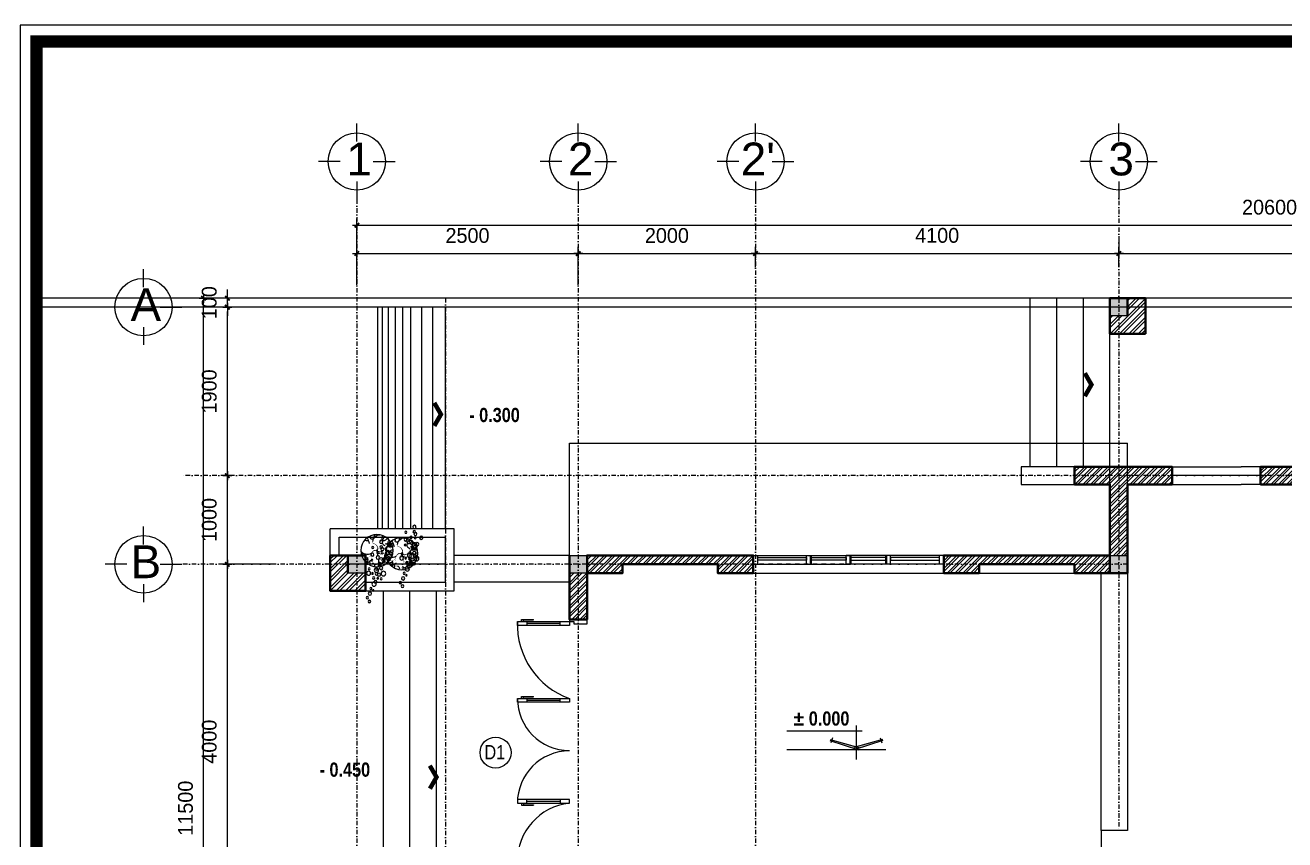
# Model space of a CAD drawing. Header units: millimetres. Extents: x 615730 to 2792744, y 139412 to 597571.
# Drawn here: x 1288373 to 1302587, y 266168 to 275353 of the extents above; entities that cross this region are included whole.
import ezdxf
from ezdxf.enums import TextEntityAlignment as Align

# ---------------------------------------------------------------- set-up
doc = ezdxf.new("R2010")
doc.units = ezdxf.units.MM
doc.header["$MEASUREMENT"] = 0
doc.header["$PDMODE"] = 34
doc.linetypes.add('DASHDOT', pattern=[1, 0.5, -0.25, 0, -0.25])
doc.layers.get('0').update_dxf_attribs({"lineweight": 5})
for name, color, linetype, lineweight in [('0.1(9)', 9, 'Continuous', 13), ('AN_0.20', 2, 'Continuous', 20), ('CAT', 11, 'Continuous', 40), ('HATCH', 42, 'Continuous', 5), ('NET-THAY', 4, 'Continuous', 20), ('NETNGOAITUONG', 1, 'Continuous', 40), ('NTHAY1', 61, 'Continuous', 25), ('thay', 7, 'Continuous', 15), ('TIM TRUC', 149, 'DASHDOT', 9), ('VATDUNG', 33, 'Continuous', 13), ('VLIEU', 250, 'Continuous', 9)]:
    doc.layers.add(name, color=color, linetype=linetype, lineweight=lineweight)
for name, color, linetype in [('AN_TEXT', 254, 'Continuous'), ('CUA', 132, 'Continuous'), ('DIENHOA', 3, 'Continuous'), ('H', 252, 'Continuous'), ('NET MANH', 252, 'Continuous'), ('netthay', 3, 'Continuous'), ('TEXT', 2, 'Continuous'), ('VL', 155, 'Continuous')]:
    doc.layers.add(name, color=color, linetype=linetype)
doc.styles.add('H280', font='', dxfattribs={"height": 200})
doc.styles.add('KT OZON', font='', dxfattribs={"height": 200})
doc.styles.add('romans', font='romans.shx', dxfattribs={"height": 240})
doc.styles.get("Standard").update_dxf_attribs({"font": ''})
doc.styles.add('VNI-AVO', font='vni-roms.shx')
doc.styles.get('H280').set_extended_font_data('VNI-Avo')
doc.styles.get('KT OZON').set_extended_font_data('VNI-Helve')
doc.styles.get('Standard').set_extended_font_data('VNI-Avo')
doc.dimstyles.new('1-50b', dxfattribs={"dimtxt": 167, "dimasz": 50, "dimexe": 75, "dimexo": 150, "dimgap": 120, "dimtad": 1, "dimdec": 0, "dimzin": 12, "dimtxsty": 'VNI-AVO', "dimblk": ']', "dimcen": 0, "dimdle": 50, "dimclrd": 252, "dimclre": 252, "dimclrt": 2, "dimadec": 0, "dimazin": 0, "dimtfac": 1, "dimtdec": 0, "dimtix": 1, "dimtmove": 2, "dimatfit": 0, "dimldrblk": 'OPEN90', "dimfxl": 1, "dimlwd": -1, "dimlwe": -1, "dimarcsym": 0})
pattern_1 = [(45, (628138.94, -28937.12), (-44.194174, 44.194174), []), (45, (628138.94, -28905.87), (-44.194174, 44.194174), [])]
pattern_2 = [(45, (716237.146, 17005.424), (-53.033009, 53.033009), []), (45, (716237.146, 17042.924), (-53.033009, 53.033009), [])]

# ---------------------------------------------------------------- blocks, each defined once
blk = doc.blocks.new('cay6')
at = {"color": 3}
for points in [[(-301, 851, 0, 0, -0.047364), (-273, 733, 0, 0, -0.075072), (-274, 656, 0, 0, -0.003543), (-289, 561, 0, 0, -0.010099), (-296, 528, 0, 2.51, -0.013906), (-312, 463, 2.51, 6, 0.01), (-335, 372, 6, 7.96, 0.046202), (-340, 331, 7.96, 12, 0.022337), (-340, 244, 12, 12, 0)], [(-59, 901, 0, 1.39, 0), (-40, 858, 1.39, 2.61, 0), (-22, 821, 2.61, 3.67, 0), (-5, 788, 3.67, 4.61, 0), (10, 760, 4.61, 5.43, 0), (23, 736, 5.43, 6.17, 0), (36, 714, 6.17, 6.84, 0), (47, 695, 6.84, 7.45, 0), (57, 677, 7.45, 8.04, 0), (67, 659, 8.04, 8.59, 0), (75, 642, 8.59, 9.13, 0), (82, 625, 9.13, 9.65, 0), (88, 609, 9.65, 10.2, 0), (94, 593, 10.2, 10.7, 0), (99, 576, 10.7, 11.2, 0), (103, 560, 11.2, 11.7, 0), (107, 543, 11.7, 12.2, 0), (110, 526, 12.2, 12.7, 0), (112, 509, 12.7, 13.2, 0), (114, 492, 13.2, 13.6, 0), (115, 477, 13.6, 14.1, 0), (117, 462, 14.1, 14.4, 0), (118, 449, 14.4, 14.8, 0), (118, 439, 14.8, 15, 0), (119, 430, 15, 15, 0)], [(565, 699, 0, 3.73, 0), (470, 663, 3.73, 6.94, 0), (390, 627, 6.94, 9.69, 0), (323, 593, 9.69, 12, 0), (268, 560, 12, 14, 0), (223, 529, 14, 15.8, 0), (187, 499, 15.8, 17.2, 0), (157, 472, 17.2, 18.5, 0), (133, 447, 18.5, 19.6, 0), (113, 424, 19.6, 20.6, 0), (96, 403, 20.6, 21.4, 0), (83, 384, 21.4, 22.2, 0), (71, 366, 22.2, 23, 0), (61, 348, 23, 23.7, 0), (53, 330, 23.7, 24.5, 0), (45, 310, 24.5, 25.3, 0), (38, 290, 25.3, 26.1, 0), (31, 267, 26.1, 27.1, 0), (24, 242, 27.1, 28.2, 0), (18, 214, 28.2, 29.4, 0), (12, 181, 29.4, 30.7, 0), (7, 144, 30.7, 32.3, 0), (3, 102, 32.3, 34, 0), (1, 54, 34, 36, 0), (0, 0, 36, 36, 0)], [(-851, 324, 0, 4.75, -0.117411), (-677, 401, 4.75, 9, -0.113734), (-529, 394, 9, 15.4, -0.04857), (-403, 346, 15.4, 18, -0.124462), (-362, 311, 18, 23.4, -0.142517), (-338, 239, 23.4, 30, 0.11679), (-312, 150, 30, 37.5, 0.058327), (-257, 73, 37.5, 45, 0.057981), (-185, 11, 45, 51.3, 0.142519), (-108, -14, 51.3, 60, 0.100124), (4, 5, 60, 60, 0)], [(-136, -882, 0, 4.75, -0.101447), (-231, -747, 4.75, 9, -0.113734), (-257, -602, 9, 15.4, -0.04857), (-238, -468, 15.4, 18, -0.124462), (-213, -421, 18, 23.4, -0.142517), (-148, -381, 23.4, 30, 0.11679), (-66, -336, 30, 37.5, 0.058327), (-4, -265, 37.5, 45, 0.057981), (41, -181, 45, 51.3, 0.142519), (48, -100, 51.3, 60, 0.100124), (4, 5, 60, 60, 0)], [(723, 533, 0, 4.75, -0.101447), (695, 371, 4.75, 9, -0.113734), (611, 249, 9, 15.4, -0.04857), (503, 168, 15.4, 18, -0.124462), (452, 152, 18, 23.4, -0.142517), (378, 170, 23.4, 30, 0.11679), (289, 195, 30, 37.5, 0.058327), (194, 189, 37.5, 45, 0.057981), (103, 161, 45, 51.3, 0.142519), (41, 109, 51.3, 60, 0.100124), (-2, 3, 60, 60, 0)], [(903, -6, 0, 4.75, -0.101447), (783, -119, 4.75, 9, -0.113734), (643, -166, 9, 15.4, -0.04857), (507, -166, 15.4, 18, -0.124462), (457, -148, 18, 23.4, -0.142517), (408, -90, 23.4, 30, 0.11679), (352, -16, 30, 37.5, 0.058327), (273, 36, 37.5, 45, 0.057981), (183, 68, 45, 51.3, 0.142519), (102, 63, 51.3, 60, 0.100124), (4, 5, 60, 60, 0)], [(889, -188, 0, 0, -0.051925), (762, -147, 0, 0, -0.075072), (697, -106, 0, 0, -0.003543), (625, -42, 0, 0, -0.010099), (601, -19, 0, 2.51, -0.013906), (554, 29, 2.51, 6, 0.01), (489, 96, 6, 7.96, 0.046202), (457, 123, 7.96, 12, 0.022337), (384, 169, 12, 12, 0)], [(-752, -481, 0, 0, -0.047364), (-644, -427, 0, 0, -0.075072), (-569, -410, 0, 0, -0.003543), (-473, -405, 0, 0, -0.010099), (-439, -404, 0, 2.51, -0.013906), (-372, -405, 2.51, 6, 0.01), (-278, -407, 6, 7.96, 0.046202), (-237, -403, 7.96, 12, 0.022337), (-152, -384, 12, 12, 0)], [(602, -682, 0, 0, -0.051925), (525, -574, 0, 0, -0.075072), (498, -502, 0, 0, -0.003543), (479, -408, 0, 0, -0.010099), (473, -375, 0, 2.51, -0.013906), (464, -308, 2.51, 6, 0.01), (453, -215, 6, 7.96, 0.046202), (444, -175, 7.96, 12, 0.022337), (412, -94, 12, 12, 0)]]:
    blk.add_lwpolyline(points, format="xyseb", dxfattribs=at)
for radius in [910, 31.2]:
    blk.add_circle((0, 0), radius, dxfattribs=at)
for centre, radius, start, end in [((-581, 705), 178, 325.9377, 27.67341), ((-292, 844), 160, 275.95756, 15.34599), ((-72, 1038), 322, 287.81554, 329.95009), ((213, 862), 135, 165.19548, 220.88456), ((360, 806), 125, 147.14461, 246.17038), ((448, 679), 140, 117.772, 215.04718), ((-541, -234), 457, 61.82792, 143.86289), ((-1003, 517), 363, 287.43552, 341.15458), ((-560, 650), 161, 206.97471, 283.83658), ((-699, 515), 180, 317.92006, 61.30615), ((577, 2099), 1803, 230.65193, 240.99299), ((438, 703), 240, 220.54801, 303.45319), ((591, 588), 158, 146.30768, 234.23397), ((660, 313), 219, 124.85782, 221.24401), ((493, 725), 81.6, 236.54115, 344.15237), ((668, -73), 187, 136.93388, 223.87016), ((697, 688), 294, 226.92091, 288.64484), ((720, -144), 219, 88.00647, 184.39266), ((452, 611), 144, 304.85782, 28.41799), ((654, 376), 152, 42.30629, 123.45319), ((1470, -1593), 1803, 108.62854, 118.96959), ((538, 601), 103, 310.42465, 10.97116), ((953, 35), 291, 110.3981, 183.24598), ((830, 118), 158, 109.45634, 197.38262), ((796, 343), 164, 241.09804, 295.90732), ((733, 219), 144, 268.00647, 351.56665), ((902, 128), 178, 204.11093, 265.65001), ((833, 286), 81.6, 199.6898, 307.30102), ((752, 336), 72.8, 289.45634, 19.8214), ((-549, -721), 178, 68.93442, 138.39314), ((-2164, 100), 1803, 332.99072, 343.79308), ((-291, -733), 88.3, 66.21783, 184.76698), ((187, -471), 425, 184.5943, 267.02359), ((429, -726), 144, 128.29388, 234.04489), ((495, -457), 187, 100.08254, 187.01881), ((964, -400), 659, 187.01881, 217.14056), ((353, -781), 233, 18.51949, 96.97856), ((225, -2155), 1803, 71.77719, 82.11825), ((1008, 255), 659, 223.87016, 253.99191), ((788, -543), 291, 73.54675, 146.39463), ((748, -416), 233, 55.37084, 133.8299), ((803, -437), 178, 167.25958, 228.79867), ((776, -326), 144, 165.14523, 270.89624), ((847, -202), 164, 204.24669, 259.05597), ((-602, -759), 224, 347.05633, 4.76698), ((-71, -822), 66.7, 129.08344, 263.45776)]:
    blk.add_arc(centre, radius, start, end, dxfattribs=at)
blk = doc.blocks.new('CAY')
at = {"layer": 'DIENHOA', "lineweight": -2}
for centre, radius in [((-125, -15), 22.6), ((0, 0), 52.8), ((479, -19), 37.7), ((-687, -140), 30.2), ((-619, -207), 26.4), ((-513, -173), 37.7), ((-426, -121), 15.1), ((-396, -181), 22.6), ((-283, -140), 49.1), ((-223, -124), 30.2), ((-151, -185), 26.4), ((-136, -94), 18.9), ((-79, -324), 45.3), ((-49, -90), 34), ((-60, -238), 18.9), ((-42, -147), 30.2), ((34, -173), 49.1), ((57, -173), 22.6), ((106, -83), 37.7), ((189, -143), 34), ((272, -128), 60.3), ((260, -64), 11.3), ((321, -215), 41.5), ((317, -68), 33.9), ((426, -245), 26.4), ((445, -151), 22.6), ((528, -170), 33.9), ((566, -207), 30.2), ((676, -234), 37.7), ((19, -339), 22.6), ((226, -328), 18.9), ((347, -351), 34), ((506, -388), 22.6)]:
    blk.add_circle(centre, radius, dxfattribs=at)
blk = doc.blocks.new('CAO DO')
h = blk.add_hatch(color=256)
h.paths.add_polyline_path([(-240238, 272731), (-240242, 272718), (-239988, 272635), (-239988, 272661)])
h.paths.add_polyline_path([(-239733, 272718), (-239737, 272731), (-239988, 272661), (-239988, 272635)])
for p, q in [((-239988, 272531), (-239988, 272878)), ((-240232, 272753), (-240247, 272701)), ((-240046, 272819), (-239278, 272819)), ((-239743, 272753), (-239728, 272701)), ((-240288, 272631), (-239278, 272631)), ((-240258, 272723), (-239966, 272628)), ((-240255, 272736), (-239962, 272654)), ((-239720, 272736), (-240013, 272654)), ((-239717, 272723), (-240009, 272628)), ((-239988, 272604), (-239988, 272668))]:
    blk.add_line(p, q)
blk = doc.blocks.new('TRUC 1')
at = {"ltscale": 50}
blk.add_circle((0, -9525), 8572, dxfattribs=at)
at = {"layer": '0.1(9)', "ltscale": 50}
for p, q in [((0, -3572), (0, 1782)), ((-4942, -9525), (-11427, -9525)), ((4942, -9525), (11427, -9525)), ((0, -15478), (0, -20832))]:
    blk.add_line(p, q, dxfattribs=at)
at = {"layer": 'TEXT', "ltscale": 50, "style": 'H280'}
blk.add_attdef('1', text='', height=10478, dxfattribs=at).set_placement((-214, -4892), align=Align.CENTER)
blk = doc.blocks.new(']')
for p, q in [((1, 0), (-1, 0)), ((0, 1), (0, -1))]:
    blk.add_line(p, q)
at = {"color": 9, "const_width": 0.4}
blk.add_lwpolyline([(-0.51, -0.51), (0.51, 0.51)], dxfattribs=at)
blk = doc.blocks.new('*D2593')
at = {"layer": 'DEFPOINTS', "color": 0, "ltscale": 10, "transparency": 16777216}
for p in [(1290654, 269274), (1291335, 269274), (1291443, 265274, -3)]:
    blk.add_point(p, dxfattribs=at)
at = {"layer": 'VL', "color": 252, "ltscale": 10, "transparency": 16777216}
for p, q in [((1291185, 269274), (1290579, 269274)), ((1290654, 265324), (1290654, 269224)), ((1291293, 265274), (1290579, 265274))]:
    blk.add_line(p, q, dxfattribs=at)
at = {"layer": 'VL', "color": 252, "ltscale": 10, "transparency": 16777216, "xscale": 50, "yscale": 50, "zscale": 50}
for p, rotation in [((1290654, 269274), 90), ((1290654, 265274), 270)]:
    blk.add_blockref(']', p, dxfattribs=dict(at, rotation=rotation))
at = {"layer": 'VL', "color": 2, "ltscale": 10, "transparency": 16777216, "insert": (1290450, 267274), "char_height": 167, "attachment_point": 5, "rotation": 90, "style": 'VNI-AVO'}
blk.add_mtext('4000', dxfattribs=at)
blk = doc.blocks.new('_Open90')
at = {"color": 0, "linetype": 'ByBlock', "lineweight": -2}
for p, q in [((0, 0), (-1, 0)), ((-0.5, 0.5), (0, 0)), ((0, 0), (-0.5, -0.5))]:
    blk.add_line(p, q, dxfattribs=at)
blk = doc.blocks.new('*D2594')
at = {"layer": 'DEFPOINTS', "color": 0, "ltscale": 10, "transparency": 16777216}
for p in [(1290654, 270274), (1290835, 270274, 0), (1291335, 269274)]:
    blk.add_point(p, dxfattribs=at)
at = {"layer": 'VL', "color": 252, "ltscale": 10, "transparency": 16777216}
for p, q in [((1290685, 270274), (1290579, 270274)), ((1290654, 269324), (1290654, 270224)), ((1291185, 269274), (1290579, 269274))]:
    blk.add_line(p, q, dxfattribs=at)
at = {"layer": 'VL', "color": 252, "ltscale": 10, "transparency": 16777216, "xscale": 50, "yscale": 50, "zscale": 50}
for p, rotation in [((1290654, 270274), 90), ((1290654, 269274), 270)]:
    blk.add_blockref(']', p, dxfattribs=dict(at, rotation=rotation))
at = {"layer": 'VL', "color": 2, "ltscale": 10, "transparency": 16777216, "insert": (1290450, 269774), "char_height": 167, "attachment_point": 5, "rotation": 90, "style": 'VNI-AVO'}
blk.add_mtext('1000', dxfattribs=at)
blk = doc.blocks.new('*D2595')
at = {"layer": 'DEFPOINTS', "color": 0, "ltscale": 10, "transparency": 16777216}
for p in [(1290654, 272174), (1290835, 272174), (1290835, 270274, 0)]:
    blk.add_point(p, dxfattribs=at)
at = {"layer": 'VL', "color": 252, "ltscale": 10, "transparency": 16777216}
for p, q in [((1290685, 272174), (1290579, 272174)), ((1290654, 270324), (1290654, 272124)), ((1290685, 270274), (1290579, 270274))]:
    blk.add_line(p, q, dxfattribs=at)
at = {"layer": 'VL', "color": 252, "ltscale": 10, "transparency": 16777216, "xscale": 50, "yscale": 50, "zscale": 50}
for p, rotation in [((1290654, 272174), 90), ((1290654, 270274), 270)]:
    blk.add_blockref(']', p, dxfattribs=dict(at, rotation=rotation))
at = {"layer": 'VL', "color": 2, "ltscale": 10, "transparency": 16777216, "insert": (1290450, 271224), "char_height": 167, "attachment_point": 5, "rotation": 90, "style": 'VNI-AVO'}
blk.add_mtext('1900', dxfattribs=at)
blk = doc.blocks.new('*D2596')
at = {"layer": 'DEFPOINTS', "color": 0, "ltscale": 10, "transparency": 16777216}
for p in [(1290654, 272274), (1290835, 272274), (1290835, 272174)]:
    blk.add_point(p, dxfattribs=at)
at = {"layer": 'VL', "color": 252, "ltscale": 10, "transparency": 16777216}
for p, q in [((1290654, 272324), (1290654, 272374)), ((1290685, 272274), (1290579, 272274)), ((1290654, 272174), (1290654, 272274)), ((1290685, 272174), (1290579, 272174)), ((1290654, 272124), (1290654, 272074))]:
    blk.add_line(p, q, dxfattribs=at)
at = {"layer": 'VL', "color": 252, "ltscale": 10, "transparency": 16777216, "xscale": 50, "yscale": 50, "zscale": 50}
for p, rotation in [((1290654, 272274), 270), ((1290654, 272174), 90)]:
    blk.add_blockref(']', p, dxfattribs=dict(at, rotation=rotation))
at = {"layer": 'VL', "color": 2, "ltscale": 10, "transparency": 16777216, "insert": (1290450, 272224), "char_height": 167, "attachment_point": 5, "rotation": 90, "style": 'VNI-AVO'}
blk.add_mtext('100', dxfattribs=at)
blk = doc.blocks.new('*D2597')
at = {"layer": 'DEFPOINTS', "color": 0, "ltscale": 10, "transparency": 16777216}
for p in [(1290385, 272274), (1290835, 272274), (1290835, 260774)]:
    blk.add_point(p, dxfattribs=at)
at = {"layer": 'VL', "color": 252, "ltscale": 10, "transparency": 16777216}
for p, q in [((1290685, 272274), (1290310, 272274)), ((1290385, 260824), (1290385, 272224)), ((1290685, 260774), (1290310, 260774))]:
    blk.add_line(p, q, dxfattribs=at)
at = {"layer": 'VL', "color": 252, "ltscale": 10, "transparency": 16777216, "xscale": 50, "yscale": 50, "zscale": 50}
for p, rotation in [((1290385, 272274), 90), ((1290385, 260774), 270)]:
    blk.add_blockref(']', p, dxfattribs=dict(at, rotation=rotation))
at = {"layer": 'VL', "color": 2, "ltscale": 10, "transparency": 16777216, "insert": (1290182, 266524), "char_height": 167, "attachment_point": 5, "rotation": 90, "style": 'VNI-AVO'}
blk.add_mtext('11500', dxfattribs=at)
blk = doc.blocks.new('*D2598')
at = {"layer": 'DEFPOINTS', "color": 0, "ltscale": 10, "transparency": 16777216}
for p in [(1294614, 272778), (1292115, 272274, -1), (1294614, 272274)]:
    blk.add_point(p, dxfattribs=at)
at = {"layer": 'VL', "color": 252, "ltscale": 10, "transparency": 16777216}
for p, q in [((1292115, 272424), (1292115, 272853)), ((1292165, 272778), (1294564, 272778)), ((1294614, 272424), (1294614, 272853))]:
    blk.add_line(p, q, dxfattribs=at)
at = {"layer": 'VL', "color": 252, "ltscale": 10, "transparency": 16777216, "xscale": 50, "yscale": 50, "zscale": 50, "rotation": 180}
blk.add_blockref(']', (1292115, 272778), dxfattribs=at)
at = {"layer": 'VL', "color": 252, "ltscale": 10, "transparency": 16777216, "xscale": 50, "yscale": 50, "zscale": 50}
blk.add_blockref(']', (1294614, 272778), dxfattribs=at)
at = {"layer": 'VL', "color": 2, "ltscale": 10, "transparency": 16777216, "insert": (1293364, 272981), "char_height": 167, "attachment_point": 5, "style": 'VNI-AVO'}
blk.add_mtext('2500', dxfattribs=at)
blk = doc.blocks.new('*D2599')
at = {"layer": 'DEFPOINTS', "color": 0, "ltscale": 10, "transparency": 16777216}
for p in [(1296614, 272778), (1296614, 272778), (1294614, 272274)]:
    blk.add_point(p, dxfattribs=at)
at = {"layer": 'VL', "color": 252, "ltscale": 10, "transparency": 16777216}
for p, q in [((1294614, 272424), (1294614, 272853)), ((1294664, 272778), (1296564, 272778)), ((1296614, 272628), (1296614, 272703))]:
    blk.add_line(p, q, dxfattribs=at)
at = {"layer": 'VL', "color": 252, "ltscale": 10, "transparency": 16777216, "xscale": 50, "yscale": 50, "zscale": 50, "rotation": 180}
blk.add_blockref(']', (1294614, 272778), dxfattribs=at)
at = {"layer": 'VL', "color": 252, "ltscale": 10, "transparency": 16777216, "xscale": 50, "yscale": 50, "zscale": 50}
blk.add_blockref(']', (1296614, 272778), dxfattribs=at)
at = {"layer": 'VL', "color": 2, "ltscale": 10, "transparency": 16777216, "insert": (1295614, 272981), "char_height": 167, "attachment_point": 5, "style": 'VNI-AVO'}
blk.add_mtext('2000', dxfattribs=at)
blk = doc.blocks.new('*D2600')
at = {"layer": 'DEFPOINTS', "color": 0, "ltscale": 10, "transparency": 16777216}
for p in [(1300714, 272778), (1305914, 272778), (1305914, 272628)]:
    blk.add_point(p, dxfattribs=at)
at = {"layer": 'VL', "color": 252, "ltscale": 10, "transparency": 16777216}
for p, q in [((1300714, 272928), (1300714, 272853)), ((1300764, 272778), (1305864, 272778)), ((1305914, 272778), (1305914, 272853))]:
    blk.add_line(p, q, dxfattribs=at)
at = {"layer": 'VL', "color": 252, "ltscale": 10, "transparency": 16777216, "xscale": 50, "yscale": 50, "zscale": 50, "rotation": 180}
blk.add_blockref(']', (1300714, 272778), dxfattribs=at)
at = {"layer": 'VL', "color": 252, "ltscale": 10, "transparency": 16777216, "xscale": 50, "yscale": 50, "zscale": 50}
blk.add_blockref(']', (1305914, 272778), dxfattribs=at)
at = {"layer": 'VL', "color": 2, "ltscale": 10, "transparency": 16777216, "insert": (1303314, 272981), "char_height": 167, "attachment_point": 5, "style": 'VNI-AVO'}
blk.add_mtext('5200', dxfattribs=at)
blk = doc.blocks.new('*D2603')
at = {"layer": 'DEFPOINTS', "color": 0, "ltscale": 10, "transparency": 16777216}
for p in [(1300715, 272779), (1296614, 272473), (1300715, 272473)]:
    blk.add_point(p, dxfattribs=at)
at = {"layer": 'VL', "color": 252, "ltscale": 10, "transparency": 16777216}
for p, q in [((1296614, 272623), (1296614, 272854)), ((1296664, 272779), (1300665, 272779)), ((1300715, 272623), (1300715, 272854))]:
    blk.add_line(p, q, dxfattribs=at)
at = {"layer": 'VL', "color": 252, "ltscale": 10, "transparency": 16777216, "xscale": 50, "yscale": 50, "zscale": 50, "rotation": 180}
blk.add_blockref(']', (1296614, 272779), dxfattribs=at)
at = {"layer": 'VL', "color": 252, "ltscale": 10, "transparency": 16777216, "xscale": 50, "yscale": 50, "zscale": 50}
blk.add_blockref(']', (1300715, 272779), dxfattribs=at)
at = {"layer": 'VL', "color": 2, "ltscale": 10, "transparency": 16777216, "insert": (1298664, 272982), "char_height": 167, "attachment_point": 5, "style": 'VNI-AVO'}
blk.add_mtext('4100', dxfattribs=at)
blk = doc.blocks.new('*D2604')
at = {"layer": 'DEFPOINTS', "color": 0, "ltscale": 10, "transparency": 16777216}
for p in [(1312715, 273097), (1292115, 272274), (1312715, 272274)]:
    blk.add_point(p, dxfattribs=at)
at = {"layer": 'VL', "color": 252, "ltscale": 10, "transparency": 16777216}
for p, q in [((1292115, 272424), (1292115, 273172)), ((1292165, 273097), (1312665, 273097)), ((1312715, 272424), (1312715, 273172))]:
    blk.add_line(p, q, dxfattribs=at)
at = {"layer": 'VL', "color": 252, "ltscale": 10, "transparency": 16777216, "xscale": 50, "yscale": 50, "zscale": 50, "rotation": 180}
blk.add_blockref(']', (1292115, 273097), dxfattribs=at)
at = {"layer": 'VL', "color": 252, "ltscale": 10, "transparency": 16777216, "xscale": 50, "yscale": 50, "zscale": 50}
blk.add_blockref(']', (1312715, 273097), dxfattribs=at)
at = {"layer": 'VL', "color": 2, "ltscale": 10, "transparency": 16777216, "insert": (1302415, 273300), "char_height": 167, "attachment_point": 5, "style": 'VNI-AVO'}
blk.add_mtext('20600', dxfattribs=at)

msp = doc.modelspace()

# ---------------------------------------------------------------- hatches: boundary and pattern name
at = {"layer": 'VLIEU', "ltscale": 10}
h = msp.add_hatch(dxfattribs=at)
h.set_pattern_fill('STEEL', color=256, scale=600, style=0)
h.set_pattern_definition(pattern_2)
h.paths.add_polyline_path([(1300613.5, 272074.5), (1300613.5, 271874.5), (1301013.5, 271874.5), (1301013.5, 272274.5), (1300813.5, 272274.5), (1300813.5, 272074.5)])
h = msp.add_hatch(dxfattribs=at)
h.set_pattern_fill('STEEL', color=256, scale=500, style=0)
h.set_pattern_definition(pattern_1)
h.paths.add_polyline_path([(1300613.5, 270374.2), (1300213.5, 270374.2), (1300213.5, 270174.2), (1300613.5, 270174.2)])
h.paths.add_polyline_path([(1300813.5, 270174.2), (1300813.5, 270374.2), (1300613.5, 270374.2), (1300613.5, 270174.2), (1300613.5, 269374.5), (1300813.5, 269374.5)])
h.paths.add_polyline_path([(1301314.2, 270374.2), (1300813.5, 270374.2), (1300813.5, 270174.2), (1301314.2, 270174.2)])
h.paths.add_polyline_path([(1303433.9, 270374.2), (1302313.8, 270374.2), (1302313.8, 270174.2), (1303433.9, 270174.2), (1303433.9, 270279.9)])
h.paths.add_polyline_path([(1300613.5, 269174.4), (1300813.5, 269174.5), (1300613.5, 269174.5), (1300613.5, 269174.4), (1300613.5, 269174.4), (1300613.5, 269174.4)])
h = msp.add_hatch(dxfattribs=at)
h.set_pattern_fill('STEEL', color=256, scale=600, style=0)
h.set_pattern_definition(pattern_2)
h.paths.add_polyline_path([(1292214.5, 269174.5), (1292014.5, 269174.5), (1292014.5, 269274.5), (1291814.5, 269274.5), (1291814.5, 268974.5), (1292214.5, 268974.5)])
h.paths.add_polyline_path([(1292014.5, 269374.5), (1291814.5, 269374.5), (1291814.5, 269274.5), (1292014.5, 269274.5)])
h = msp.add_hatch(dxfattribs=at)
h.set_pattern_fill('STEEL', color=256, scale=500, style=0)
h.set_pattern_definition(pattern_1)
h.paths.add_polyline_path([(1294714, 269174.5), (1294514.1, 269174.5), (1294514.1, 268653), (1294713.8, 268653)])
h.paths.add_polyline_path([(1295113.8, 269274.5), (1296188.6, 269274.5), (1296188.6, 269174.5), (1296588.8, 269174.5), (1296588.8, 269374.5), (1294714.1, 269374.5), (1294714.1, 269174.5), (1295113.8, 269174.5)])
h = msp.add_hatch(dxfattribs=at)
h.set_pattern_fill('STEEL', color=256, scale=500, style=0)
h.set_pattern_definition(pattern_1)
h.paths.add_polyline_path([(1300613.5, 269374.4), (1298738.8, 269374.4), (1298738.8, 269274.4), (1298738.8, 269274.4), (1298738.8, 269274.4), (1298738.8, 269274.4), (1298738.8, 269274.4), (1298738.8, 269174.4), (1299138.5, 269174.4), (1299138.5, 269274.4), (1300213.3, 269274.4), (1300213.3, 269174.4), (1300613.5, 269174.4), (1300613.5, 269174.5), (1300613.5, 269174.5)])

# ---------------------------------------------------------------- linework, layer by layer
at = {"layer": 'AN_0.20', "color": 3}
msp.add_circle((1293680.4, 267150.6, 63.4), 175, dxfattribs=at)
at = {"layer": 'CAT'}
for p, q in [((1296588.8, 269274.4), (1296588.8, 269374.4)), ((1296588.8, 269274.4), (1296588.8, 269374.4)), ((1296588.8, 269274.4), (1296588.8, 269374.4)), ((1297238.8, 269274.4), (1297238.8, 269374.4)), ((1297238.8, 269274.4), (1297238.8, 269374.4)), ((1297238.8, 269274.4), (1297238.8, 269374.4)), ((1297687.4, 269274.4), (1297687.4, 269374.4)), ((1298088.8, 269274.4), (1298088.8, 269374.4)), ((1298088.8, 269274.4), (1298088.8, 269374.4)), ((1298088.8, 269274.4), (1298088.8, 269374.4)), ((1298738.8, 269274.4), (1298738.8, 269374.4)), ((1298738.8, 269274.4), (1298738.8, 269374.4)), ((1298738.8, 269274.4), (1298738.8, 269374.4)), ((1300613.5, 269274.5), (1300613.5, 269174.5)), ((1300613.5, 269274.4), (1300613.5, 269174.4))]:
    msp.add_line(p, q, dxfattribs=at)
at = {"layer": 'CUA'}
for p, q in [((1294408.1, 268606.9, 63.4), (1294032.7, 268606.9, 63.4)), ((1294408.1, 267740.1, 63.4), (1294032.7, 267740.1, 63.4)), ((1294408.1, 266601, 63.4), (1294032.7, 266601, 63.4))]:
    msp.add_line(p, q, dxfattribs=at)
at = {"layer": 'CUA', "elevation": 63.4}
for points in [[(1294032.7, 268628), (1294032.7, 268585.8), (1293927, 268585.8), (1293927, 268628), (1294032.7, 268628)], [(1293973.1, 268628), (1293973.1, 268650.9), (1294110.2, 268650.9)], [(1293995.9, 268628), (1293995.9, 268646.3), (1294110.2, 268646.3), (1294110.2, 268650.9)], [(1294408.1, 268585.8), (1294004.5, 268585.8)], [(1294018.8, 268628), (1294422.4, 268628)], [(1294408.1, 268585.8), (1294408.1, 268628), (1294513.8, 268628), (1294513.8, 268585.8), (1294408.1, 268585.8)], [(1294032.7, 267761.2), (1294032.7, 267719), (1293927, 267719), (1293927, 267761.2), (1294032.7, 267761.2)], [(1293973.1, 267761.2), (1293973.1, 267784.1), (1294110.2, 267784.1)], [(1293995.9, 267761.2), (1293995.9, 267779.5), (1294110.2, 267779.5), (1294110.2, 267784.1)], [(1294408.1, 267719), (1294004.5, 267719)], [(1294018.8, 267761.2), (1294422.4, 267761.2)], [(1294408.1, 267719), (1294408.1, 267761.2), (1294513.8, 267761.2), (1294513.8, 267719), (1294408.1, 267719)], [(1294032.7, 266579.8), (1294032.7, 266622.1), (1293927, 266622.1), (1293927, 266579.8), (1294032.7, 266579.8)], [(1293973.1, 266579.8), (1293973.1, 266557), (1294110.2, 266557)], [(1293995.9, 266579.8), (1293995.9, 266561.5), (1294110.2, 266561.5), (1294110.2, 266557)], [(1294408.1, 266622.1), (1294004.5, 266622.1)], [(1294018.8, 266579.8), (1294422.4, 266579.8)], [(1294408.1, 266622.1), (1294408.1, 266579.8), (1294513.8, 266579.8), (1294513.8, 266622.1), (1294408.1, 266622.1)]]:
    msp.add_lwpolyline(points, dxfattribs=at)
at = {"layer": 'CUA'}
for centre, radius, start, end in [((1294809.1, 268593.2, 63.4), 882.8, 177.73772, 250.45592), ((1294513.8, 267761.2, 63.4), 586.8, 180, 270), ((1294518.1, 266580.6, 63.4), 591.1, 90.41542, 180.07072), ((1294581.8, 265928.5, 63.4), 654.9, 95.96207, 180.91296)]:
    msp.add_arc(centre, radius, start, end, dxfattribs=at)
at = {"layer": 'H', "const_width": 138.2}
msp.add_lwpolyline([(1288499.3, 256183.5), (1315502.2, 256183.5), (1315502.2, 275168.5), (1288499.3, 275168.5)], close=True, dxfattribs=at)
at = {"layer": 'HATCH'}
for p, q in [((1301314.2, 270374.2), (1302092.8, 270374.2)), ((1302313.8, 270374.2), (1302092.8, 270374.2)), ((1302092.8, 270274.2), (1301314.2, 270274.3)), ((1302313.8, 270274.2), (1302092.8, 270274.2)), ((1301314.2, 270174.2), (1302092.8, 270174.2)), ((1302313.8, 270174.2), (1302092.8, 270174.2))]:
    msp.add_line(p, q, dxfattribs=at)
at = {"layer": 'NET MANH'}
for p, q in [((1294514.1, 269374.5, 280), (1293214.1, 269374.5)), ((1296588.8, 269174.4), (1298738.8, 269174.4)), ((1299138.5, 269174.4), (1300213.3, 269174.4)), ((1292414.1, 265374.5), (1292414.1, 268974.5, 247.1)), ((1292714.1, 265374.5), (1292714.1, 268974.5, 247.1)), ((1293014.1, 265374.5), (1293014.1, 268974.5, 247.1)), ((1294514.1, 269074.5, 280), (1293214.1, 269074.5))]:
    msp.add_line(p, q, dxfattribs=at)
for points, elevation in [([(1300813.5, 272074.5), (1300613.5, 272074.5), (1300613.5, 272274.5), (1300813.5, 272274.5)], -140), ([(1292014.5, 269374.5), (1292214.5, 269374.5), (1292214.5, 269174.5), (1292014.5, 269174.5)], -13.1)]:
    msp.add_lwpolyline(points, close=True, dxfattribs=dict(at, elevation=elevation))
for points in [[(1294514.1, 269374.5), (1294714.1, 269374.5), (1294714.1, 269174.5), (1294514.1, 269174.5)], [(1300613.5, 269374.5), (1300813.5, 269374.5), (1300813.5, 269174.5), (1300613.5, 269174.5)]]:
    msp.add_lwpolyline(points, close=True, dxfattribs=at)
for points in [[(1300813.5, 272274.5, -140), (1300613.5, 272274.5, -140), (1300813.5, 272074.5, -140), (1300613.5, 272074.5, -140)], [(1292014.5, 269174.5, -13.1), (1292214.5, 269174.5, -13.1), (1292014.5, 269374.5, -13.1), (1292214.5, 269374.5, -13.1)], [(1294514.1, 269174.5), (1294714.1, 269174.5), (1294514.1, 269374.5), (1294714.1, 269374.5)], [(1300613.5, 269174.5), (1300813.5, 269174.5), (1300613.5, 269374.5), (1300813.5, 269374.5)]]:
    msp.add_solid(points, dxfattribs=at)
at = {"layer": 'NET-THAY'}
for p, q in [((1293214.1, 269674.9), (1291814.5, 269674.8, 44.2)), ((1291814.5, 269374.5, 47.3), (1291814.5, 269674.8, 44.2)), ((1293214.1, 268974.5), (1293214.1, 269674.9)), ((1291914.5, 269374.5, 47.3), (1291914.5, 269579.5)), ((1293114.1, 269574.8), (1291914.5, 269574.8, 45.3)), ((1293114.1, 269074.5), (1293114.1, 269582.6)), ((1293114.1, 269274.5, 159.3), (1292014.5, 269274.5, 64.6)), ((1292214.5, 269074.5, 126.9), (1293114.1, 269074.5, 12.7)), ((1292214.5, 268974.5, 126.9), (1293214.1, 268974.5))]:
    msp.add_line(p, q, dxfattribs=at)
at = {"layer": 'NETNGOAITUONG'}
for p, q in [((1300813.5, 272074.5, -140), (1300813.5, 272274.5, -140)), ((1292014.5, 269374.5, -13.1), (1292014.5, 269174.5, -13.1)), ((1294514.1, 269374.5), (1294514.1, 269174.5)), ((1300613.5, 269374.5), (1300613.5, 269174.5))]:
    msp.add_line(p, q, dxfattribs=at)
for points in [[(1301013.5, 271874.5), (1300613.5, 271874.5), (1300613.5, 272274.5), (1301013.5, 272274.5)], [(1302313.8, 270374.2), (1303433.9, 270374.2), (1303433.9, 270174.2), (1302313.8, 270174.2)], [(1295113.8, 269274.5), (1296188.6, 269274.5), (1296188.6, 269174.5), (1296588.8, 269174.5), (1296588.8, 269374.5), (1294714.1, 269374.5), (1294714.1, 269174.5), (1295113.8, 269174.5)], [(1299138.5, 269274.4), (1300213.3, 269274.4), (1300213.3, 269174.4), (1300613.5, 269174.4), (1300613.5, 269374.4), (1298738.8, 269374.4), (1298738.8, 269174.4), (1299138.5, 269174.4)]]:
    msp.add_lwpolyline(points, close=True, dxfattribs=at)
msp.add_lwpolyline([(1300813.5, 269174.5), (1300613.5, 269174.4), (1300613.5, 269174.5), (1300613.5, 269174.5), (1300613.5, 269374.5), (1300613.5, 269374.5), (1300613.5, 270174.2), (1300213.5, 270174.2), (1300213.5, 270374.2), (1301314.2, 270374.2), (1301314.2, 270174.2), (1300813.5, 270174.2), (1300813.5, 269174.5)], dxfattribs=at)
at = {"layer": 'NETNGOAITUONG', "elevation": 126.9}
msp.add_lwpolyline([(1291814.5, 269374.5), (1292214.5, 269374.5), (1292214.5, 268974.5), (1291814.5, 268974.5)], close=True, dxfattribs=at)
at = {"layer": 'NETNGOAITUONG', "elevation": 63.4}
msp.add_lwpolyline([(1294714.1, 269274.4), (1294713.8, 268653), (1294514.1, 268653), (1294514.1, 269374.5)], dxfattribs=at)
at = {"layer": 'netthay', "color": 9, "elevation": 123.5}
msp.add_lwpolyline([(1292938.4, 267003.9, 50, 50, 0), (1293014.1, 266874.5, 50, 50, 0), (1292939.8, 266744.1, 50, 50, 0), (1293014.1, 266874.5, 0, 0, 0), (1292414.1, 266874.5, 0, 0, 0)], format="xyseb", dxfattribs=at)
at = {"layer": 'thay', "linetype": 'Continuous'}
msp.add_lwpolyline([(1288315, 255999.2), (1315686.5, 255999.2), (1315686.5, 275352.8), (1288315, 275352.8)], close=True, dxfattribs=at)
at = {"layer": 'thay', "elevation": 63.4}
msp.add_lwpolyline([(1294713.8, 268653), (1294513.8, 268653), (1294513.8, 268628), (1294563.8, 268628), (1294563.8, 268603), (1294713.8, 268603)], close=True, dxfattribs=at)
at = {"layer": 'TIM TRUC', "ltscale": 100}
for p, q in [((1300714.5, 273574), (1300714.5, 266274)), ((1292114.5, 273389), (1292114.5, 258877.7, -13.1)), ((1294614.1, 273389), (1294614.1, 258877.7)), ((1296614.1, 273389), (1296614.1, 258877.7)), ((1293114.1, 272274.5), (1293114.1, 258877.7)), ((1309552.5, 270274.2), (1290139.4, 270274.2)), ((1300813.5, 269274.4), (1290139.4, 269274.5))]:
    msp.add_line(p, q, dxfattribs=at)
at = {"layer": 'VATDUNG'}
for p, q in [((1296588.8, 269374.4), (1297238.8, 269374.4)), ((1296638.8, 269274.4), (1296638.8, 269374.4)), ((1297188.8, 269274.4), (1297188.8, 269374.4)), ((1297238.8, 269274.4), (1297238.8, 269374.4)), ((1297238.8, 269374.4), (1297687.4, 269374.4)), ((1297637.4, 269274.4), (1297637.4, 269374.4)), ((1298088.8, 269374.4), (1297637.4, 269374.4)), ((1298738.8, 269374.4), (1298088.8, 269374.4)), ((1298088.8, 269274.4), (1298088.8, 269374.4)), ((1298138.8, 269274.4), (1298138.8, 269374.4)), ((1298688.8, 269274.4), (1298688.8, 269374.4)), ((1296588.8, 269274.4), (1297238.8, 269274.4)), ((1297238.8, 269274.4), (1297687.4, 269274.4)), ((1298088.8, 269274.4), (1297637.4, 269274.4)), ((1298738.8, 269274.4), (1298088.8, 269274.4))]:
    msp.add_line(p, q, dxfattribs=at)
for points in [[(1296638.8, 269351.3), (1297188.8, 269351.3), (1297188.8, 269321.6), (1296638.8, 269321.6)], [(1297238.8, 269351.3), (1297637.4, 269351.3), (1297637.4, 269321.6), (1297238.8, 269321.6)], [(1298088.8, 269351.3), (1297687.4, 269351.3), (1297687.4, 269321.6), (1298088.8, 269321.6)], [(1298688.8, 269351.3), (1298138.8, 269351.3), (1298138.8, 269321.6), (1298688.8, 269321.6)]]:
    msp.add_lwpolyline(points, close=True, dxfattribs=at)
at = {"layer": 'VL', "ltscale": 10}
for p, q in [((1315686.5, 272274.5), (1288499.3, 272274.5)), ((1299713.5, 270374.2), (1299713.5, 272274.5)), ((1300013.5, 270374.2, 0.3), (1300013.5, 272274.5)), ((1300313.5, 270374.2), (1300313.5, 272274.5)), ((1300613.5, 270174.2), (1300613.5, 272274.5)), ((1315686.5, 272174.5), (1288499.3, 272174.5)), ((1292351.5, 269674.9), (1292351.5, 272174.5)), ((1292403.8, 269674.9), (1292403.8, 272174.5)), ((1292473.4, 269674.9), (1292473.4, 272174.5)), ((1292551.8, 269674.9), (1292551.8, 272174.5)), ((1292635.1, 269674.9), (1292635.1, 272174.5)), ((1292723.8, 269674.9), (1292723.8, 272174.5)), ((1292848, 269674.9), (1292848, 272174.5)), ((1292972.2, 269674.9), (1292972.2, 272174.5)), ((1293114.1, 269674.9), (1293114.1, 272174.5)), ((1300213.5, 270374.2), (1299613.5, 270374.2, 1)), ((1299613.5, 270374.2, 1), (1299613.5, 270174.2, 1)), ((1299613.5, 270174.2, 1), (1300213.5, 270174.2)), ((1300513.5, 266274), (1300513.5, 264974.5))]:
    msp.add_line(p, q, dxfattribs=at)
at = {"layer": 'VL', "color": 9, "ltscale": 10}
for points in [[(1300330, 271429.4, 50, 50, 0), (1300405, 271299.5, 50, 50, 0), (1300330, 271169.6, 50, 50, 0), (1300405, 271299.5, 0, 0, 0), (1299829, 271299.5, 0, 0, 0)], [(1292989.3, 271094.7, 50, 50, 0), (1293064.3, 270964.8, 50, 50, 0), (1292989.3, 270834.9, 50, 50, 0), (1293064.3, 270964.8, 0, 0, 0), (1292366.9, 270964.8, 0, 0, 0)]]:
    msp.add_lwpolyline(points, format="xyseb", dxfattribs=at)
at = {"layer": 'VL', "ltscale": 10, "elevation": 280}
msp.add_lwpolyline([(1300813.5, 266274), (1300513.5, 266274), (1300513.5, 269174.4), (1300813.5, 269174.4), (1300813.5, 266274)], dxfattribs=at)
at = {"layer": 'VLIEU', "ltscale": 10}
for p, q in [((1294514.1, 269374.5), (1294514.1, 270638.8)), ((1294514.1, 270638.8), (1300813.5, 270638.8)), ((1300813.5, 270174.2), (1300813.5, 270638.8))]:
    msp.add_line(p, q, dxfattribs=at)

# ---------------------------------------------------------------- block references
at = {"xscale": -1.105920000001788, "yscale": 1.105920000001788, "zscale": 1.10592}
msp.add_blockref('CAO DO', (1032345, -34324.2), dxfattribs=at)
at = {"layer": 'netthay', "lineweight": -2, "ltscale": 10}
ref = msp.add_blockref('TRUC 1', (1292114.5, 273456.3), dxfattribs=dict(at, xscale=0.03778148023411632, yscale=0.03778148023411632, zscale=0.03778148023411632, rotation=180))
ref.add_attrib('1', '1', dxfattribs={"layer": 'TEXT', "color": 3, "ltscale": 50, "height": 370.2, "style": 'KT OZON'}).set_placement((1292141.2, 273659.3), align=Align.CENTER)
ref = msp.add_blockref('TRUC 1', (1294614.1, 273456.3), dxfattribs=dict(at, xscale=0.03778148023411632, yscale=0.03778148023411632, zscale=0.03778148023411632, rotation=180))
ref.add_attrib('1', '2', dxfattribs={"layer": 'TEXT', "color": 3, "ltscale": 50, "height": 370.2, "style": 'KT OZON'}).set_placement((1294640.7, 273659.3), align=Align.CENTER)
ref = msp.add_blockref('TRUC 1', (1296614.1, 273456.3), dxfattribs=dict(at, xscale=0.03778148023411632, yscale=0.03778148023411632, zscale=0.03778148023411632, rotation=180))
ref.add_attrib('1', "2'", dxfattribs={"layer": 'TEXT', "color": 3, "ltscale": 50, "height": 370.15, "style": 'KT OZON'}).set_placement((1296640.7, 273659.3), align=Align.CENTER)
ref = msp.add_blockref('TRUC 1', (1300713.5, 273456.3), dxfattribs=dict(at, xscale=0.03778148023411632, yscale=0.03778148023411632, zscale=0.03778148023411632, rotation=180))
ref.add_attrib('1', '3', dxfattribs={"layer": 'TEXT', "color": 3, "ltscale": 50, "height": 370.2, "style": 'KT OZON'}).set_placement((1300740.2, 273659.3), align=Align.CENTER)
ref = msp.add_blockref('TRUC 1', (1289707.7, 271814.6), dxfattribs=dict(at, xscale=0.03778148023411632, yscale=0.03778148023411632, zscale=0.03778148023411632, rotation=180))
ref.add_attrib('1', 'A', dxfattribs={"layer": 'TEXT', "color": 3, "ltscale": 50, "height": 370.2, "style": 'KT OZON'}).set_placement((1289734.4, 272017.6), align=Align.CENTER)
ref = msp.add_blockref('TRUC 1', (1289707.7, 268914.6), dxfattribs=dict(at, xscale=0.03778148023411632, yscale=0.03778148023411632, zscale=0.03778148023411632, rotation=180))
ref.add_attrib('1', 'B', dxfattribs={"layer": 'TEXT', "color": 3, "ltscale": 50, "height": 370.2, "style": 'KT OZON'}).set_placement((1289734.4, 269117.6), align=Align.CENTER)
at = {"layer": 'NTHAY1'}
for name, p, xscale, yscale, zscale, rotation in [('CAY', (1292788.7, 269339.5), -0.4999999999037501, 0.5, 0.5, 254.693807951737), ('CAY', (1292414.4, 269168.9, 113.9), -0.4999999999037501, 0.5, 0.5, 254.693807951737), ('cay6', (1292342, 269429, 323.7), -0.1999999999534339, 0.1999999999534339, 0.1999999999999886, 180), ('cay6', (1292621.7, 269395.2, 323.7), -0.1999999999534339, 0.1999999999534339, 0.1999999999999886, 180)]:
    msp.add_blockref(name, p, dxfattribs=dict(at, xscale=xscale, yscale=yscale, zscale=zscale, rotation=rotation))

# ---------------------------------------------------------------- texts
at = {"layer": 'AN_TEXT', "ltscale": 2, "insert": (1293672.5, 267235.9, 63.4), "char_height": 160.8, "width": 121.15, "attachment_point": 2, "style": 'romans'}
msp.add_mtext('{\\fVNI-Helve-Condense|b0|i0|c0|p2;D1}', dxfattribs=at)
at = {"layer": 'NTHAY1', "char_height": 160, "width": 11369.12, "attachment_point": 3}
for s, insert in [('{\\fVNI-Helve-Condense|b1|i0|c0|p2;- 0.300}', (1293954.1, 271038.1)), ('{\\fVNI-Helve-Condense|b1|i0|c0|p2;%%P 0.000}', (1297673.8, 267615.3)), ('{\\fVNI-Helve-Condense|b1|i0|c0|p2;- 0.450}', (1292265, 267039.3))]:
    msp.add_mtext(s, dxfattribs=dict(at, insert=insert))

# ---------------------------------------------------------------- dimensions: what is measured, and where the dimension line sits
at = {"layer": 'VL', "ltscale": 10}
for base, p1, p2, picture, middle in [((1312714.8, 273096.8), (1292114.5, 272274.5), (1312714.8, 272274.5), '*D2604', (1302414.7, 273300.3)), ((1294614.1, 272777.7), (1292114.5, 272274.5, -1.1), (1294614.1, 272274.5), '*D2598', (1293364.3, 272981.2)), ((1296614.1, 272777.7), (1294614.1, 272274.5), (1296614.1, 272777.7), '*D2599', (1295614.1, 272981.2)), ((1300714.5, 272778.7), (1296614.1, 272473.2), (1300714.5, 272473.2), '*D2603', (1298664.3, 272982.2)), ((1305914.0137, 272777.6822), (1300713.5247, 272777.6822), (1305914.0137, 272628.2713), '*D2600', (1303313.7692, 272981.1822))]:
    dim = msp.add_linear_dim(base=base, p1=p1, p2=p2, dimstyle='1-50b', override={"dimfxl": 150, "dimarcsym": 1}, dxfattribs=at)
    dim.commit()
    dim.dimension.update_dxf_attribs({"geometry": picture, "text_midpoint": middle})
for base, p1, p2, picture, middle in [((1290653.8, 272274.5), (1290834.6, 272174.5), (1290834.6, 272274.5), '*D2596', (1290450.3, 272224.5)), ((1290385.4, 272274.5), (1290834.6, 260774.5), (1290834.6, 272274.5), '*D2597', (1290181.9, 266524.5)), ((1290653.8, 272174.5), (1290834.6, 270274.2, 0), (1290834.6, 272174.5), '*D2595', (1290450.3, 271224.3)), ((1290653.8, 270274.2), (1291335.4, 269274.5), (1290834.6, 270274.2, 0), '*D2594', (1290450.3, 269774.3)), ((1290653.8, 269274.5), (1291443.3, 265274.5, -2.7), (1291335.4, 269274.5), '*D2593', (1290450.3, 267274.5))]:
    dim = msp.add_linear_dim(base=base, p1=p1, p2=p2, angle=90, dimstyle='1-50b', override={"dimfxl": 150, "dimarcsym": 1}, dxfattribs=at)
    dim.commit()
    dim.dimension.update_dxf_attribs({"geometry": picture, "text_midpoint": middle})

doc.saveas('drawing.dxf')
